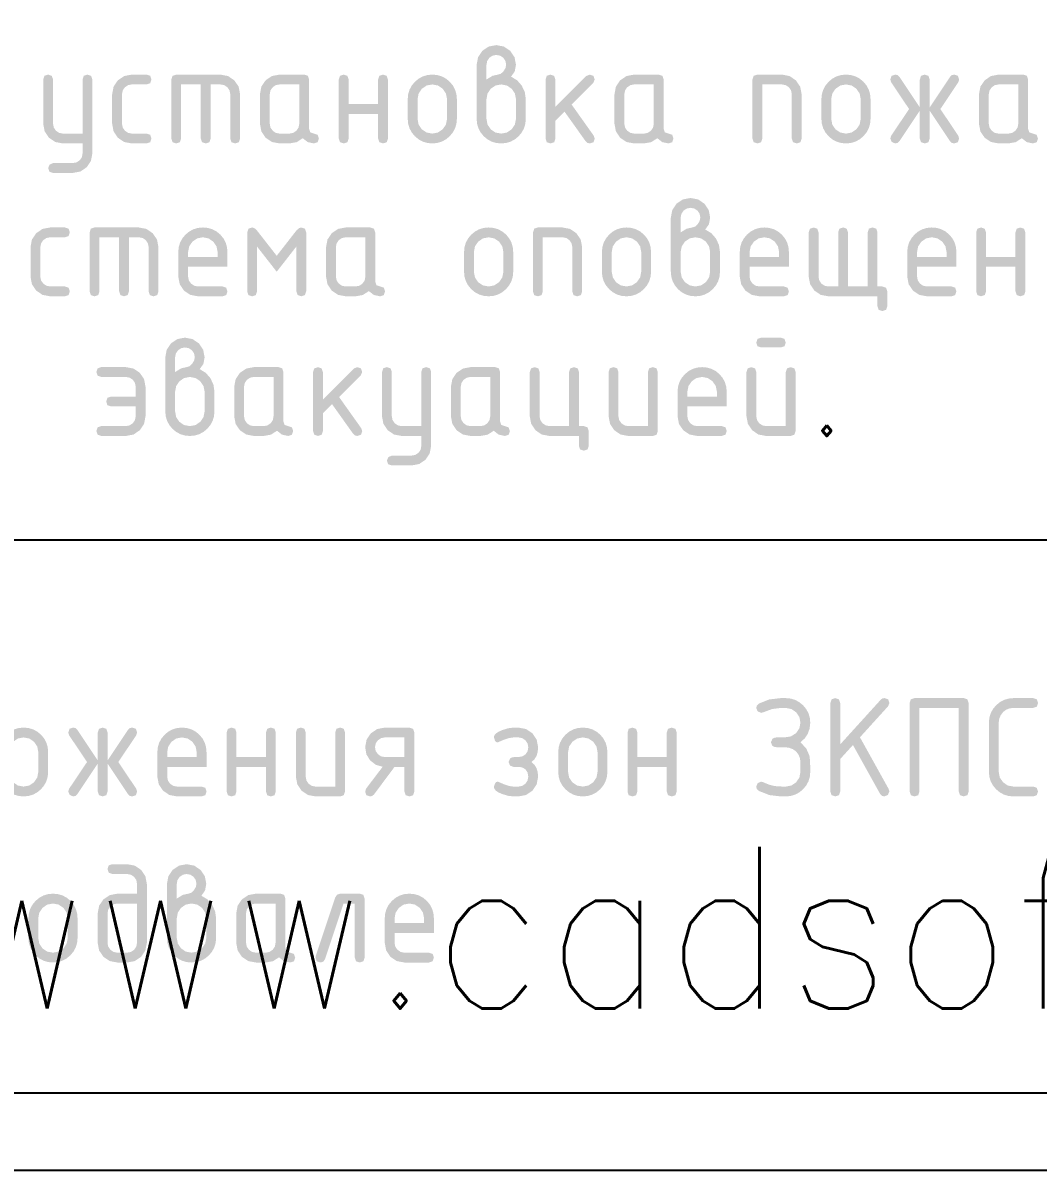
# Model space of a CAD drawing. Header units: millimetres. Extents: x 0 to 420, y 0 to 297.
# Drawn here: x 345.66 to 368.44, y 0 to 25.73 of the extents above; entities that cross this region are included whole.
import ezdxf

# ---------------------------------------------------------------- set-up
doc = ezdxf.new("R2010")
doc.units = ezdxf.units.MM
doc.layers.get('0').update_dxf_attribs({"linetype": 'CONTINUOUS'})
doc.styles.get("Standard").update_dxf_attribs({"font": 'STANDARD'})

# ---------------------------------------------------------------- blocks, each defined once
blk = doc.blocks.new('ABViewer')
at = {"color": 0, "true_color": 0x000001, "insert": (0, 0), "char_height": 0.05, "attachment_point": 1}
blk.add_mtext('ABViewer 16 trial version - www.cadsofttools.com', dxfattribs=at)

msp = doc.modelspace()

# ---------------------------------------------------------------- hatches: boundary and pattern name
at = {"true_color": 0x000007}
h = msp.add_hatch(color=0, dxfattribs=at)
h.paths.add_polyline_path([(356.065342, 24.463044), (356.199839, 24.545658), (356.32276, 24.573287), (356.388423, 24.592373), (356.449539, 24.649906), (356.492465, 24.72184), (356.506866, 24.793773), (356.490811, 24.879763), (356.442925, 24.95087), (356.371818, 24.998274), (356.285828, 25.014259), (356.20101, 24.998136), (356.129834, 24.949767), (356.081465, 24.878592), (356.065342, 24.793773)], flags=0)
h.paths.add_polyline_path([(356.617109, 24.528088), (356.753052, 24.44575), (356.85799, 24.325792), (356.925238, 24.180546), (356.947838, 24.022072), (356.947838, 23.580549), (356.937718, 23.469642), (356.907392, 23.367573), (356.856913, 23.274288), (356.786332, 23.189737), (356.701479, 23.11956), (356.608151, 23.069434), (356.506349, 23.039358), (356.396071, 23.029333), (356.285165, 23.039367), (356.183095, 23.069503), (356.089811, 23.119793), (356.00526, 23.190288), (355.935083, 23.275141), (355.884957, 23.368468), (355.854881, 23.470271), (355.844856, 23.580549), (355.844856, 24.793773), (355.876826, 24.964581), (355.973289, 25.106864), (356.115916, 25.202637), (356.285828, 25.234746), (356.456912, 25.202499), (356.59947, 25.105761), (356.695243, 24.96341), (356.727352, 24.793773), (356.699722, 24.643774)], flags=0)
h.paths.add_polyline_path([(356.727352, 23.580549), (356.727352, 24.022072), (356.703098, 24.148645), (356.630889, 24.255787), (356.524229, 24.328479), (356.396071, 24.352801), (356.267914, 24.328479), (356.161254, 24.255787), (356.08932, 24.148645), (356.065342, 24.022072), (356.065342, 23.580549), (356.08932, 23.452391), (356.161254, 23.345731), (356.267914, 23.273797), (356.396071, 23.249819), (356.524229, 23.273935), (356.630889, 23.346833), (356.703098, 23.453562)], flags=0)
for points in [[(347.001267, 22.80554), (347.001267, 23.029333), (346.559744, 23.029333), (346.388729, 23.061304), (346.246653, 23.157766), (346.150673, 23.300393), (346.118771, 23.470305), (346.118771, 24.463044), (346.146194, 24.545658), (346.229014, 24.573287), (346.311628, 24.545658), (346.339257, 24.463044), (346.339257, 23.470305), (346.355449, 23.386383), (346.404301, 23.314863), (346.475821, 23.266011), (346.559744, 23.249819), (347.001267, 23.249819), (347.001267, 24.463044), (347.02869, 24.545658), (347.11151, 24.573287), (347.194123, 24.545658), (347.221753, 24.463044), (347.221753, 22.808847), (347.190058, 22.638935), (347.095525, 22.496308), (346.954896, 22.400052), (346.785742, 22.367875), (346.339257, 22.367875), (346.256437, 22.395505), (346.229014, 22.478118), (346.262087, 22.554737), (346.339257, 22.588361), (346.780781, 22.588361), (346.866288, 22.603933), (346.937326, 22.650097), (346.985213, 22.719964)], [(347.885966, 24.132315), (347.885966, 23.470305), (347.902157, 23.386383), (347.951009, 23.314863), (348.022529, 23.266011), (348.106452, 23.249819), (348.437732, 23.249819), (348.520345, 23.22219), (348.547975, 23.139576), (348.520345, 23.056756), (348.437732, 23.029333), (348.106452, 23.029333), (347.935437, 23.061235), (347.793361, 23.157215), (347.697381, 23.299291), (347.665479, 23.470305), (347.665479, 24.132315), (347.697381, 24.303123), (347.793361, 24.445405), (347.935437, 24.541179), (348.106452, 24.573287), (348.437732, 24.573287), (348.520345, 24.545658), (348.547975, 24.463044), (348.520345, 24.380224), (348.437732, 24.352801), (348.106452, 24.352801), (348.021633, 24.336678), (347.950458, 24.288309), (347.902089, 24.216927)], [(349.102942, 24.573287), (350.095681, 24.573287), (350.265317, 24.541041), (350.407669, 24.444303), (350.504407, 24.301952), (350.536653, 24.132315), (350.536653, 23.139576), (350.509023, 23.056756), (350.42641, 23.029333), (350.34359, 23.056756), (350.316167, 23.139576), (350.316167, 24.132315), (350.300182, 24.217822), (350.252777, 24.28886), (350.18167, 24.336747), (350.095681, 24.352801), (349.875195, 24.352801), (349.875195, 23.139576), (349.847565, 23.056756), (349.764952, 23.029333), (349.682132, 23.056756), (349.654709, 23.139576), (349.654709, 24.352801), (349.213185, 24.352801), (349.213185, 23.139576), (349.185555, 23.056756), (349.102942, 23.029333), (349.020122, 23.056756), (348.992699, 23.139576), (348.992699, 24.463044), (349.020122, 24.545658)], [(352.971926, 23.690792), (352.971926, 23.139576), (352.944296, 23.056756), (352.861683, 23.029333), (352.778863, 23.056756), (352.75144, 23.139576), (352.75144, 24.463044), (352.778863, 24.545658), (352.861683, 24.573287), (352.944296, 24.545658), (352.971926, 24.463044), (352.971926, 23.911829), (353.633935, 23.911829), (353.633935, 24.463044), (353.661358, 24.545658), (353.744178, 24.573287), (353.826792, 24.545658), (353.854422, 24.463044), (353.854422, 23.139576), (353.826792, 23.056756), (353.744178, 23.029333), (353.661358, 23.056756), (353.633935, 23.139576), (353.633935, 23.690792)], [(357.61205, 23.847888), (358.305479, 24.541317), (358.384303, 24.573287), (358.466916, 24.545658), (358.494546, 24.463044), (358.460922, 24.385874), (357.976403, 23.901356), (358.472497, 23.202966), (358.494546, 23.137923), (358.466916, 23.056343), (358.384303, 23.029333), (358.331868, 23.040978), (358.29225, 23.076187), (357.817653, 23.742606), (357.61205, 23.537554), (357.61205, 23.139576), (357.584421, 23.056756), (357.501807, 23.029333), (357.418987, 23.056756), (357.391564, 23.139576), (357.391564, 24.463044), (357.418987, 24.545658), (357.501807, 24.573287), (357.584421, 24.545658), (357.61205, 24.463044)], [(362.035118, 23.139576), (362.035118, 24.463044), (362.062541, 24.545658), (362.145361, 24.573287), (362.697127, 24.573287), (362.866764, 24.541041), (363.009115, 24.444303), (363.105854, 24.301952), (363.1381, 24.132315), (363.1381, 23.139576), (363.11047, 23.056756), (363.027857, 23.029333), (362.945037, 23.056756), (362.917614, 23.139576), (362.917614, 24.132315), (362.901559, 24.217822), (362.853673, 24.28886), (362.782635, 24.336747), (362.697127, 24.352801), (362.255604, 24.352801), (362.255604, 23.139576), (362.227974, 23.056756), (362.145361, 23.029333), (362.062541, 23.056756)], [(365.790544, 23.766308), (365.33083, 23.07784), (365.291625, 23.041391), (365.238777, 23.029333), (365.161056, 23.061855), (365.128534, 23.139576), (365.146724, 23.201312), (365.549663, 23.801035), (365.146724, 24.401308), (365.128534, 24.463044), (365.155957, 24.545658), (365.238777, 24.573287), (365.291625, 24.561023), (365.33083, 24.52478), (365.790544, 23.836312), (365.790544, 24.463044), (365.817967, 24.545658), (365.900787, 24.573287), (365.9834, 24.545658), (366.01103, 24.463044), (366.01103, 23.836312), (366.470192, 24.52478), (366.508984, 24.561023), (366.562245, 24.573287), (366.644858, 24.545658), (366.672488, 24.463044), (366.654298, 24.401308), (366.25136, 23.801035), (366.654298, 23.201312), (366.672488, 23.139576), (366.644858, 23.056756), (366.562245, 23.029333), (366.508984, 23.041391), (366.470192, 23.07784), (366.01103, 23.766308), (366.01103, 23.139576), (365.9834, 23.056756), (365.900787, 23.029333), (365.817967, 23.056756), (365.790544, 23.139576)], [(346.053608, 20.703188), (346.053608, 20.041178), (346.0698, 19.957256), (346.118651, 19.885736), (346.190172, 19.836884), (346.274094, 19.820692), (346.605375, 19.820692), (346.687988, 19.793063), (346.715618, 19.710449), (346.687988, 19.627629), (346.605375, 19.600206), (346.274094, 19.600206), (346.10308, 19.632108), (345.961004, 19.728088), (345.865024, 19.870164), (345.833122, 20.041178), (345.833122, 20.703188), (345.865024, 20.873996), (345.961004, 21.016278), (346.10308, 21.112052), (346.274094, 21.14416), (346.605375, 21.14416), (346.687988, 21.116531), (346.715618, 21.033917), (346.687988, 20.951097), (346.605375, 20.923674), (346.274094, 20.923674), (346.189276, 20.907551), (346.1181, 20.859182), (346.069731, 20.7878)], [(347.270585, 21.14416), (348.263323, 21.14416), (348.43296, 21.111914), (348.575311, 21.015176), (348.672049, 20.872825), (348.704296, 20.703188), (348.704296, 19.710449), (348.676666, 19.627629), (348.594052, 19.600206), (348.511232, 19.627629), (348.483809, 19.710449), (348.483809, 20.703188), (348.467824, 20.788695), (348.42042, 20.859733), (348.349313, 20.90762), (348.263323, 20.923674), (348.042837, 20.923674), (348.042837, 19.710449), (348.015208, 19.627629), (347.932594, 19.600206), (347.849774, 19.627629), (347.822351, 19.710449), (347.822351, 20.923674), (347.380828, 20.923674), (347.380828, 19.710449), (347.353198, 19.627629), (347.270585, 19.600206), (347.187765, 19.627629), (347.160342, 19.710449), (347.160342, 21.033917), (347.187765, 21.116531)], [(351.358174, 20.151422), (350.91665, 20.716417), (350.91665, 19.710449), (350.889021, 19.627629), (350.806407, 19.600206), (350.723587, 19.627629), (350.696164, 19.710449), (350.696164, 21.033917), (350.723587, 21.116531), (350.806407, 21.14416), (350.861322, 21.126521), (350.91665, 21.074156), (351.358174, 20.50916), (351.799146, 21.074156), (351.854061, 21.126521), (351.909389, 21.14416), (351.992002, 21.116531), (352.019632, 21.033917), (352.019632, 19.710449), (351.992002, 19.627629), (351.909389, 19.600206), (351.826569, 19.627629), (351.799146, 19.710449), (351.799146, 20.716417)], [(357.109344, 19.710449), (357.109344, 21.033917), (357.136767, 21.116531), (357.219587, 21.14416), (357.771354, 21.14416), (357.94099, 21.111914), (358.083342, 21.015176), (358.18008, 20.872825), (358.212326, 20.703188), (358.212326, 19.710449), (358.184696, 19.627629), (358.102083, 19.600206), (358.019263, 19.627629), (357.99184, 19.710449), (357.99184, 20.703188), (357.975786, 20.788695), (357.927899, 20.859733), (357.856861, 20.90762), (357.771354, 20.923674), (357.32983, 20.923674), (357.32983, 19.710449), (357.302201, 19.627629), (357.219587, 19.600206), (357.136767, 19.627629)], [(364.840131, 19.600206), (363.737149, 19.600206), (363.566134, 19.632177), (363.424059, 19.728639), (363.328078, 19.871266), (363.296177, 20.041178), (363.296177, 21.033917), (363.3236, 21.116531), (363.40642, 21.14416), (363.489033, 21.116531), (363.516663, 21.033917), (363.516663, 20.041178), (363.532855, 19.957256), (363.581706, 19.885736), (363.653226, 19.836884), (363.737149, 19.820692), (363.958186, 19.820692), (363.958186, 21.033917), (363.985609, 21.116531), (364.068429, 21.14416), (364.151043, 21.116531), (364.178672, 21.033917), (364.178672, 19.820692), (364.619645, 19.820692), (364.619645, 21.033917), (364.647067, 21.116531), (364.729888, 21.14416), (364.812501, 21.116531), (364.840131, 21.033917), (364.840131, 19.820692), (364.950374, 19.820692), (365.032987, 19.793063), (365.060617, 19.710449), (365.060617, 19.37972), (365.032987, 19.297107), (364.950374, 19.269477), (364.867554, 19.297107), (364.840131, 19.37972)], [(367.275403, 20.261665), (367.275403, 19.710449), (367.247774, 19.627629), (367.16516, 19.600206), (367.08234, 19.627629), (367.054917, 19.710449), (367.054917, 21.033917), (367.08234, 21.116531), (367.16516, 21.14416), (367.247774, 21.116531), (367.275403, 21.033917), (367.275403, 20.482702), (367.937413, 20.482702), (367.937413, 21.033917), (367.964836, 21.116531), (368.047656, 21.14416), (368.130269, 21.116531), (368.157899, 21.033917), (368.157899, 19.710449), (368.130269, 19.627629), (368.047656, 19.600206), (367.964836, 19.627629), (367.937413, 19.710449), (367.937413, 20.261665)], [(348.193539, 17.128871), (347.641773, 17.128871), (347.558953, 17.156294), (347.53153, 17.239114), (347.558953, 17.32221), (347.641773, 17.349908), (348.193539, 17.349908), (348.193539, 17.570394), (348.177485, 17.655902), (348.129598, 17.72694), (348.058561, 17.774826), (347.973053, 17.79088), (347.421287, 17.79088), (347.338467, 17.818303), (347.311044, 17.901124), (347.338467, 17.983737), (347.421287, 18.011367), (347.973053, 18.011367), (348.143861, 17.979258), (348.286144, 17.883485), (348.381917, 17.741202), (348.414026, 17.570394), (348.414026, 16.908385), (348.381917, 16.73737), (348.286144, 16.595295), (348.143861, 16.499314), (347.973053, 16.467413), (347.421287, 16.467413), (347.338467, 16.494836), (347.311044, 16.577656), (347.338467, 16.660269), (347.421287, 16.687899), (347.973053, 16.687899), (348.057665, 16.704022), (348.129047, 16.752391), (348.177416, 16.823567), (348.193539, 16.908385)], [(352.394572, 17.285967), (353.088001, 17.979396), (353.166825, 18.011367), (353.249438, 17.983737), (353.277068, 17.901124), (353.243444, 17.823953), (352.758926, 17.339435), (353.255019, 16.641045), (353.277068, 16.576002), (353.249438, 16.494422), (353.166825, 16.467413), (353.11439, 16.479057), (353.074772, 16.514266), (352.600176, 17.180685), (352.394572, 16.975633), (352.394572, 16.577656), (352.366943, 16.494836), (352.284329, 16.467413), (352.201509, 16.494836), (352.174086, 16.577656), (352.174086, 17.901124), (352.201509, 17.983737), (352.284329, 18.011367), (352.366943, 17.983737), (352.394572, 17.901124)], [(354.60329, 16.243619), (354.60329, 16.467413), (354.161766, 16.467413), (353.990752, 16.499383), (353.848676, 16.595846), (353.752696, 16.738473), (353.720794, 16.908385), (353.720794, 17.901124), (353.748217, 17.983737), (353.831037, 18.011367), (353.913651, 17.983737), (353.94128, 17.901124), (353.94128, 16.908385), (353.957472, 16.824462), (354.006324, 16.752942), (354.077844, 16.704091), (354.161766, 16.687899), (354.60329, 16.687899), (354.60329, 17.901124), (354.630713, 17.983737), (354.713533, 18.011367), (354.796146, 17.983737), (354.823776, 17.901124), (354.823776, 16.246926), (354.792081, 16.077014), (354.697548, 15.934387), (354.556919, 15.838131), (354.387765, 15.805954), (353.94128, 15.805954), (353.85846, 15.833584), (353.831037, 15.916197), (353.86411, 15.992816), (353.94128, 16.02644), (354.382804, 16.02644), (354.468311, 16.042012), (354.539349, 16.088176), (354.587236, 16.158043)], [(358.250353, 16.687899), (358.332967, 16.660269), (358.360596, 16.577656), (358.360596, 16.246926), (358.332967, 16.164313), (358.250353, 16.136683), (358.167533, 16.164313), (358.14011, 16.246926), (358.14011, 16.467413), (357.478101, 16.467413), (357.307086, 16.499383), (357.16501, 16.595846), (357.06903, 16.738473), (357.037128, 16.908385), (357.037128, 17.901124), (357.064551, 17.983737), (357.147371, 18.011367), (357.229985, 17.983737), (357.257615, 17.901124), (357.257615, 16.908385), (357.273806, 16.824462), (357.322658, 16.752942), (357.394178, 16.704091), (357.478101, 16.687899), (357.919624, 16.687899), (357.919624, 17.901124), (357.947047, 17.983737), (358.029867, 18.011367), (358.112481, 17.983737), (358.14011, 17.901124), (358.14011, 16.687899)], [(359.909736, 17.901124), (359.909736, 16.577656), (359.882107, 16.494836), (359.799493, 16.467413), (359.247727, 16.467413), (359.076712, 16.499314), (358.934636, 16.595295), (358.838656, 16.73737), (358.806755, 16.908385), (358.806755, 17.901124), (358.834177, 17.983737), (358.916998, 18.011367), (358.999611, 17.983737), (359.027241, 17.901124), (359.027241, 16.908385), (359.043433, 16.824462), (359.092284, 16.752942), (359.163804, 16.704091), (359.247727, 16.687899), (359.68925, 16.687899), (359.68925, 17.901124), (359.716673, 17.983737), (359.799493, 18.011367), (359.882107, 17.983737)], [(362.669903, 10.366291), (362.47615, 10.341969), (362.279091, 10.269277), (362.22893, 10.256048), (362.15176, 10.289121), (362.118687, 10.366291), (362.134466, 10.421619), (362.182077, 10.464959), (362.410694, 10.556254), (362.669903, 10.586777), (362.780697, 10.586777), (362.890656, 10.576657), (362.992295, 10.546332), (363.085562, 10.495853), (363.170406, 10.425271), (363.240988, 10.340427), (363.291467, 10.24716), (363.321792, 10.145521), (363.331912, 10.035562), (363.31808, 9.905113), (363.276653, 9.788204), (363.207734, 9.684731), (363.111426, 9.59459), (363.240824, 9.460231), (363.311517, 9.298587), (363.320285, 9.242561), (363.326676, 9.162919), (363.330586, 9.05961), (363.331912, 8.93258), (363.321792, 8.822303), (363.291467, 8.7205), (363.240988, 8.627173), (363.170406, 8.54232), (363.085562, 8.471825), (362.992295, 8.421535), (362.890656, 8.391399), (362.780697, 8.381365), (362.669903, 8.381365), (362.414001, 8.411682), (362.182077, 8.503184), (362.134466, 8.545283), (362.118687, 8.601851), (362.151209, 8.679572), (362.22893, 8.712094), (362.279091, 8.698865), (362.406146, 8.64519), (362.523279, 8.61508), (362.628217, 8.605158), (362.780697, 8.601851), (362.908372, 8.625829), (363.014963, 8.697763), (363.087173, 8.804423), (363.111426, 8.93258), (363.111426, 9.153066), (363.100402, 9.238711), (363.06788, 9.318982), (363.010726, 9.392053), (362.936829, 9.444246), (362.846188, 9.475562), (362.738805, 9.486), (362.671556, 9.484347), (362.608167, 9.482693), (362.529963, 9.490686), (362.481938, 9.515215), (362.449417, 9.59459), (362.483041, 9.674516), (362.529687, 9.699596), (362.603206, 9.70814), (362.668249, 9.705384), (362.742112, 9.703179), (362.896728, 9.72757), (363.01331, 9.800744), (363.086759, 9.908231), (363.111426, 10.035562), (363.087104, 10.162548), (363.014412, 10.269277), (362.90727, 10.341969), (362.780697, 10.366291)], [(364.290028, 9.534507), (364.003948, 9.220315), (364.003948, 8.491608), (363.976318, 8.408788), (363.893705, 8.381365), (363.810885, 8.408788), (363.783462, 8.491608), (363.783462, 10.476534), (363.810885, 10.559148), (363.893705, 10.586777), (363.976318, 10.559148), (364.003948, 10.476534), (364.003948, 9.54939), (364.912902, 10.550397), (364.950453, 10.577682), (364.996686, 10.586777), (365.0793, 10.559148), (365.10693, 10.476534), (365.076613, 10.401569), (364.447125, 9.70814), (365.092047, 8.54673), (365.10693, 8.491608), (365.072754, 8.41554), (364.996686, 8.381365), (364.938464, 8.395903), (364.898019, 8.439794)], [(365.672221, 10.586777), (366.775203, 10.586777), (366.857816, 10.559148), (366.885446, 10.476534), (366.885446, 8.491608), (366.857816, 8.408788), (366.775203, 8.381365), (366.692383, 8.408788), (366.66496, 8.491608), (366.66496, 10.366291), (365.782464, 10.366291), (365.782464, 8.491608), (365.754835, 8.408788), (365.672221, 8.381365), (365.589401, 8.408788), (365.561978, 8.491608), (365.561978, 10.476534), (365.589401, 10.559148)], [(368.333234, 10.586777), (368.415847, 10.559148), (368.443477, 10.476534), (368.415847, 10.393714), (368.333234, 10.366291), (367.89171, 10.366291), (367.802525, 10.356059), (367.725174, 10.325363), (367.659709, 10.274204), (367.606181, 10.20258), (367.572212, 10.122378), (367.560981, 10.035562), (367.560981, 8.93258), (367.585097, 8.805594), (367.657995, 8.698865), (367.764724, 8.625967), (367.89171, 8.601851), (368.333234, 8.601851), (368.415847, 8.574221), (368.443477, 8.491608), (368.415847, 8.408788), (368.333234, 8.381365), (367.89171, 8.381365), (367.781433, 8.391399), (367.67963, 8.421535), (367.586302, 8.471825), (367.50145, 8.54232), (367.430955, 8.627173), (367.380665, 8.7205), (367.350529, 8.822303), (367.340495, 8.93258), (367.340495, 10.035562), (367.350529, 10.145521), (367.380665, 10.24716), (367.430955, 10.340427), (367.50145, 10.425271), (367.586302, 10.495853), (367.67963, 10.546332), (367.781433, 10.576657), (367.89171, 10.586777)], [(347.342759, 9.11834), (346.883045, 8.429872), (346.84384, 8.393423), (346.790992, 8.381365), (346.713271, 8.413887), (346.680749, 8.491608), (346.69894, 8.553344), (347.101878, 9.153066), (346.69894, 9.75334), (346.680749, 9.815076), (346.708172, 9.897689), (346.790992, 9.925319), (346.84384, 9.913054), (346.883045, 9.876812), (347.342759, 9.188344), (347.342759, 9.815076), (347.370182, 9.897689), (347.453002, 9.925319), (347.535615, 9.897689), (347.563245, 9.815076), (347.563245, 9.188344), (348.022407, 9.876812), (348.061199, 9.913054), (348.11446, 9.925319), (348.197074, 9.897689), (348.224703, 9.815076), (348.206513, 9.75334), (347.803575, 9.153066), (348.206513, 8.553344), (348.224703, 8.491608), (348.197074, 8.408788), (348.11446, 8.381365), (348.061199, 8.393423), (348.022407, 8.429872), (347.563245, 9.11834), (347.563245, 8.491608), (347.535615, 8.408788), (347.453002, 8.381365), (347.370182, 8.408788), (347.342759, 8.491608)], [(350.454822, 9.042823), (350.454822, 8.491608), (350.427192, 8.408788), (350.344579, 8.381365), (350.261759, 8.408788), (350.234336, 8.491608), (350.234336, 9.815076), (350.261759, 9.897689), (350.344579, 9.925319), (350.427192, 9.897689), (350.454822, 9.815076), (350.454822, 9.263861), (351.116832, 9.263861), (351.116832, 9.815076), (351.144255, 9.897689), (351.227075, 9.925319), (351.309688, 9.897689), (351.337318, 9.815076), (351.337318, 8.491608), (351.309688, 8.408788), (351.227075, 8.381365), (351.144255, 8.408788), (351.116832, 8.491608), (351.116832, 9.042823)], [(352.891796, 9.815076), (352.891796, 8.491608), (352.864167, 8.408788), (352.781553, 8.381365), (352.229787, 8.381365), (352.058772, 8.413267), (351.916697, 8.509247), (351.820716, 8.651323), (351.788815, 8.822337), (351.788815, 9.815076), (351.816238, 9.897689), (351.899058, 9.925319), (351.981671, 9.897689), (352.009301, 9.815076), (352.009301, 8.822337), (352.025493, 8.738415), (352.074344, 8.666894), (352.145864, 8.618043), (352.229787, 8.601851), (352.67131, 8.601851), (352.67131, 9.815076), (352.698733, 9.897689), (352.781553, 9.925319), (352.864167, 9.897689)], [(357.003912, 8.822337), (356.989098, 8.914528), (356.944932, 8.984394), (356.887537, 9.023531), (356.814845, 9.04117), (356.672632, 9.042823), (356.594359, 9.074794), (356.562389, 9.153066), (356.59491, 9.232441), (356.638801, 9.257246), (356.704602, 9.265514), (356.738226, 9.265514), (356.772953, 9.263861), (356.871689, 9.279639), (356.944381, 9.32725), (356.989029, 9.397944), (357.003912, 9.484347), (356.987858, 9.569854), (356.939971, 9.640892), (356.868864, 9.688779), (356.782875, 9.704833), (356.672632, 9.704833), (356.570175, 9.690777), (356.446633, 9.648609), (356.346519, 9.606717), (356.315444, 9.592936), (356.28368, 9.602858), (356.256464, 9.632624), (356.231659, 9.709794), (356.242934, 9.751858), (356.27679, 9.792063), (356.333281, 9.830407), (356.412458, 9.86689), (356.55226, 9.910574), (356.672632, 9.925319), (356.782875, 9.925319), (356.953958, 9.893211), (357.096516, 9.797437), (357.19229, 9.655155), (357.224398, 9.484347), (357.21489, 9.374991), (357.186364, 9.28336), (357.138822, 9.209402), (357.072263, 9.153066), (357.138822, 9.095499), (357.186364, 9.021188), (357.21489, 8.930134), (357.224398, 8.822337), (357.19229, 8.651323), (357.096516, 8.509247), (356.953958, 8.413267), (356.782875, 8.381365), (356.672632, 8.381365), (356.549297, 8.39549), (356.410253, 8.43814), (356.332118, 8.472867), (356.276308, 8.510901), (356.242822, 8.552242), (356.231659, 8.59689), (356.256464, 8.673509), (356.284094, 8.70355), (356.317098, 8.713748), (356.353134, 8.699692), (356.451594, 8.657524), (356.571415, 8.615631), (356.672632, 8.601851), (356.782875, 8.601851), (356.867969, 8.617974), (356.93942, 8.666343), (356.987789, 8.737519)], [(359.450807, 9.042823), (359.450807, 8.491608), (359.423178, 8.408788), (359.340564, 8.381365), (359.257744, 8.408788), (359.230321, 8.491608), (359.230321, 9.815076), (359.257744, 9.897689), (359.340564, 9.925319), (359.423178, 9.897689), (359.450807, 9.815076), (359.450807, 9.263861), (360.112817, 9.263861), (360.112817, 9.815076), (360.14024, 9.897689), (360.22306, 9.925319), (360.305673, 9.897689), (360.333303, 9.815076), (360.333303, 8.491608), (360.305673, 8.408788), (360.22306, 8.381365), (360.14024, 8.408788), (360.112817, 8.491608), (360.112817, 9.042823)], [(352.779304, 6.199816), (353.220827, 6.199816), (353.30344, 6.172187), (353.33107, 6.089573), (353.33107, 4.766105), (353.30344, 4.683285), (353.220827, 4.655862), (353.138007, 4.683285), (353.110584, 4.766105), (353.110584, 5.97933), (352.858127, 5.97933), (352.44196, 4.730828), (352.403581, 4.674535), (352.338331, 4.655862), (352.255511, 4.683699), (352.228088, 4.767759), (352.233049, 4.801383), (352.66906, 6.109417), (352.711573, 6.177148)]]:
    msp.add_hatch(color=0, dxfattribs=at).paths.add_polyline_path(points, flags=0)
h = msp.add_hatch(color=0, dxfattribs=at)
h.paths.add_polyline_path([(351.864309, 24.352801), (351.422786, 24.352801), (351.337968, 24.336678), (351.266792, 24.288309), (351.218423, 24.216927), (351.2023, 24.132315), (351.2023, 23.470305), (351.218492, 23.386383), (351.267343, 23.314863), (351.338863, 23.266011), (351.422786, 23.249819), (351.643823, 23.249819), (351.728435, 23.265942), (351.799817, 23.314312), (351.848186, 23.385487), (351.864309, 23.470305)], flags=0)
h.paths.add_polyline_path([(352.305282, 23.139576), (352.277652, 23.056756), (352.195038, 23.029333), (352.054961, 23.05841), (351.942582, 23.146191), (351.806845, 23.05841), (351.643823, 23.029333), (351.422786, 23.029333), (351.251771, 23.061235), (351.109696, 23.157215), (351.013715, 23.299291), (350.981814, 23.470305), (350.981814, 24.132315), (351.013715, 24.303123), (351.109696, 24.445405), (351.251771, 24.541179), (351.422786, 24.573287), (351.974552, 24.573287), (352.057166, 24.545658), (352.084795, 24.463044), (352.084795, 23.360062), (352.112218, 23.277242), (352.195038, 23.249819), (352.277652, 23.22219)], flags=0)
h = msp.add_hatch(color=0, dxfattribs=at)
h.paths.add_polyline_path([(354.298148, 23.580549), (354.298148, 24.022072), (354.308182, 24.132031), (354.338318, 24.23367), (354.388607, 24.326937), (354.459103, 24.411781), (354.543955, 24.482363), (354.637283, 24.532842), (354.739086, 24.563167), (354.849363, 24.573287), (354.960984, 24.563271), (355.06351, 24.533255), (355.156941, 24.483293), (355.241277, 24.413435), (355.311135, 24.329107), (355.361098, 24.235737), (355.391113, 24.133374), (355.40113, 24.022072), (355.40113, 23.580549), (355.39101, 23.470271), (355.360684, 23.368468), (355.310205, 23.275141), (355.239624, 23.190288), (355.154771, 23.119793), (355.061443, 23.069503), (354.959641, 23.039367), (354.849363, 23.029333), (354.739086, 23.039367), (354.637283, 23.069503), (354.543955, 23.119793), (354.459103, 23.190288), (354.388607, 23.275141), (354.338318, 23.368468), (354.308182, 23.470271)], flags=0)
h.paths.add_polyline_path([(355.180644, 23.580549), (355.180644, 24.022072), (355.156321, 24.148645), (355.08363, 24.255787), (354.976418, 24.328479), (354.849363, 24.352801), (354.722377, 24.328479), (354.615648, 24.255787), (354.54275, 24.148645), (354.518634, 24.022072), (354.518634, 23.580549), (354.542612, 23.452391), (354.614545, 23.345731), (354.721206, 23.273797), (354.849363, 23.249819), (354.976418, 23.273935), (355.08363, 23.346833), (355.156321, 23.453562)], flags=0)
h = msp.add_hatch(color=0, dxfattribs=at)
h.paths.add_polyline_path([(359.820768, 24.352801), (359.379244, 24.352801), (359.294426, 24.336678), (359.22325, 24.288309), (359.174881, 24.216927), (359.158758, 24.132315), (359.158758, 23.470305), (359.17495, 23.386383), (359.223802, 23.314863), (359.295322, 23.266011), (359.379244, 23.249819), (359.600282, 23.249819), (359.684893, 23.265942), (359.756276, 23.314312), (359.804645, 23.385487), (359.820768, 23.470305)], flags=0)
h.paths.add_polyline_path([(360.26174, 23.139576), (360.23411, 23.056756), (360.151497, 23.029333), (360.011419, 23.05841), (359.89904, 23.146191), (359.763304, 23.05841), (359.600282, 23.029333), (359.379244, 23.029333), (359.20823, 23.061235), (359.066154, 23.157215), (358.970174, 23.299291), (358.938272, 23.470305), (358.938272, 24.132315), (358.970174, 24.303123), (359.066154, 24.445405), (359.20823, 24.541179), (359.379244, 24.573287), (359.931011, 24.573287), (360.013624, 24.545658), (360.041254, 24.463044), (360.041254, 23.360062), (360.068677, 23.277242), (360.151497, 23.249819), (360.23411, 23.22219)], flags=0)
h = msp.add_hatch(color=0, dxfattribs=at)
h.paths.add_polyline_path([(363.581826, 23.580549), (363.581826, 24.022072), (363.59186, 24.132031), (363.621996, 24.23367), (363.672286, 24.326937), (363.742781, 24.411781), (363.827634, 24.482363), (363.920961, 24.532842), (364.022764, 24.563167), (364.133041, 24.573287), (364.244662, 24.563271), (364.347188, 24.533255), (364.440619, 24.483293), (364.524955, 24.413435), (364.594813, 24.329107), (364.644776, 24.235737), (364.674791, 24.133374), (364.684808, 24.022072), (364.684808, 23.580549), (364.674688, 23.470271), (364.644362, 23.368468), (364.593883, 23.275141), (364.523302, 23.190288), (364.438449, 23.119793), (364.345121, 23.069503), (364.243319, 23.039367), (364.133041, 23.029333), (364.022764, 23.039367), (363.920961, 23.069503), (363.827634, 23.119793), (363.742781, 23.190288), (363.672286, 23.275141), (363.621996, 23.368468), (363.59186, 23.470271)], flags=0)
h.paths.add_polyline_path([(364.464322, 23.580549), (364.464322, 24.022072), (364.439999, 24.148645), (364.367308, 24.255787), (364.260096, 24.328479), (364.133041, 24.352801), (364.006055, 24.328479), (363.899326, 24.255787), (363.826428, 24.148645), (363.802312, 24.022072), (363.802312, 23.580549), (363.82629, 23.452391), (363.898224, 23.345731), (364.004884, 23.273797), (364.133041, 23.249819), (364.260096, 23.273935), (364.367308, 23.346833), (364.439999, 23.453562)], flags=0)
h = msp.add_hatch(color=0, dxfattribs=at)
h.paths.add_polyline_path([(368.000144, 24.352801), (367.558621, 24.352801), (367.473803, 24.336678), (367.402627, 24.288309), (367.354258, 24.216927), (367.338135, 24.132315), (367.338135, 23.470305), (367.354327, 23.386383), (367.403178, 23.314863), (367.474698, 23.266011), (367.558621, 23.249819), (367.779658, 23.249819), (367.86427, 23.265942), (367.935652, 23.314312), (367.984021, 23.385487), (368.000144, 23.470305)], flags=0)
h.paths.add_polyline_path([(368.441117, 23.139576), (368.413487, 23.056756), (368.330874, 23.029333), (368.190796, 23.05841), (368.078417, 23.146191), (367.94268, 23.05841), (367.779658, 23.029333), (367.558621, 23.029333), (367.387606, 23.061235), (367.245531, 23.157215), (367.14955, 23.299291), (367.117649, 23.470305), (367.117649, 24.132315), (367.14955, 24.303123), (367.245531, 24.445405), (367.387606, 24.541179), (367.558621, 24.573287), (368.110387, 24.573287), (368.193001, 24.545658), (368.22063, 24.463044), (368.22063, 23.360062), (368.248053, 23.277242), (368.330874, 23.249819), (368.413487, 23.22219)], flags=0)
h = msp.add_hatch(color=0, dxfattribs=at)
h.paths.add_polyline_path([(360.423247, 21.033917), (360.557743, 21.116531), (360.680664, 21.14416), (360.746328, 21.163246), (360.807444, 21.220779), (360.850369, 21.292713), (360.86477, 21.364646), (360.848716, 21.450636), (360.800829, 21.521743), (360.729722, 21.569147), (360.643733, 21.585132), (360.558914, 21.569009), (360.487739, 21.52064), (360.43937, 21.449465), (360.423247, 21.364646)], flags=0)
h.paths.add_polyline_path([(360.975013, 21.098961), (361.110956, 21.016623), (361.215894, 20.896665), (361.283142, 20.751419), (361.305742, 20.592945), (361.305742, 20.151422), (361.295622, 20.040515), (361.265297, 19.938446), (361.214818, 19.845161), (361.144236, 19.76061), (361.059383, 19.690433), (360.966056, 19.640307), (360.864253, 19.610231), (360.753976, 19.600206), (360.643069, 19.61024), (360.541, 19.640376), (360.447715, 19.690666), (360.363164, 19.761161), (360.292987, 19.846014), (360.242861, 19.939341), (360.212786, 20.041144), (360.20276, 20.151422), (360.20276, 21.364646), (360.234731, 21.535454), (360.331194, 21.677737), (360.473821, 21.77351), (360.643733, 21.805619), (360.814816, 21.773372), (360.957374, 21.676634), (361.053148, 21.534283), (361.085256, 21.364646), (361.057626, 21.214647)], flags=0)
h.paths.add_polyline_path([(361.085256, 20.151422), (361.085256, 20.592945), (361.061003, 20.719518), (360.988793, 20.82666), (360.882133, 20.899352), (360.753976, 20.923674), (360.625818, 20.899352), (360.519158, 20.82666), (360.447224, 20.719518), (360.423247, 20.592945), (360.423247, 20.151422), (360.447224, 20.023264), (360.519158, 19.916604), (360.625818, 19.84467), (360.753976, 19.820692), (360.882133, 19.844808), (360.988793, 19.917706), (361.061003, 20.024435)], flags=0)
h = msp.add_hatch(color=0, dxfattribs=at)
h.paths.add_polyline_path([(349.700671, 20.923674), (349.573685, 20.899352), (349.466956, 20.82666), (349.394058, 20.719518), (349.369942, 20.592945), (349.369942, 20.482702), (350.031952, 20.482702), (350.031952, 20.592945), (350.007629, 20.719518), (349.934938, 20.82666), (349.827727, 20.899352)], flags=0)
h.paths.add_polyline_path([(349.369942, 20.261665), (349.369942, 20.041178), (349.386134, 19.957256), (349.434986, 19.885736), (349.506506, 19.836884), (349.590428, 19.820692), (350.142195, 19.820692), (350.224808, 19.793063), (350.252438, 19.710449), (350.224808, 19.627629), (350.142195, 19.600206), (349.590428, 19.600206), (349.419414, 19.632108), (349.277338, 19.728088), (349.181358, 19.870164), (349.149456, 20.041178), (349.149456, 20.592945), (349.15949, 20.702904), (349.189626, 20.804543), (349.239916, 20.89781), (349.310411, 20.982654), (349.395264, 21.053236), (349.488591, 21.103715), (349.590394, 21.13404), (349.700671, 21.14416), (349.812293, 21.134144), (349.914819, 21.104128), (350.00825, 21.054166), (350.092586, 20.984308), (350.162443, 20.89998), (350.212406, 20.80661), (350.242421, 20.704247), (350.252438, 20.592945), (350.252438, 20.261665)], flags=0)
h = msp.add_hatch(color=0, dxfattribs=at)
h.paths.add_polyline_path([(353.348286, 20.923674), (352.906763, 20.923674), (352.821944, 20.907551), (352.750769, 20.859182), (352.7024, 20.7878), (352.686277, 20.703188), (352.686277, 20.041178), (352.702468, 19.957256), (352.75132, 19.885736), (352.82284, 19.836884), (352.906763, 19.820692), (353.1278, 19.820692), (353.212411, 19.836815), (353.283794, 19.885185), (353.332163, 19.95636), (353.348286, 20.041178)], flags=0)
h.paths.add_polyline_path([(353.789258, 19.710449), (353.761629, 19.627629), (353.679015, 19.600206), (353.538938, 19.629283), (353.426559, 19.717064), (353.290822, 19.629283), (353.1278, 19.600206), (352.906763, 19.600206), (352.735748, 19.632108), (352.593672, 19.728088), (352.497692, 19.870164), (352.46579, 20.041178), (352.46579, 20.703188), (352.497692, 20.873996), (352.593672, 21.016278), (352.735748, 21.112052), (352.906763, 21.14416), (353.458529, 21.14416), (353.541143, 21.116531), (353.568772, 21.033917), (353.568772, 19.930935), (353.596195, 19.848115), (353.679015, 19.820692), (353.761629, 19.793063)], flags=0)
h = msp.add_hatch(color=0, dxfattribs=at)
h.paths.add_polyline_path([(355.562636, 20.151422), (355.562636, 20.592945), (355.57267, 20.702904), (355.602806, 20.804543), (355.653096, 20.89781), (355.723591, 20.982654), (355.808444, 21.053236), (355.901771, 21.103715), (356.003574, 21.13404), (356.113851, 21.14416), (356.225472, 21.134144), (356.327999, 21.104128), (356.42143, 21.054166), (356.505765, 20.984308), (356.575623, 20.89998), (356.625586, 20.80661), (356.655601, 20.704247), (356.665618, 20.592945), (356.665618, 20.151422), (356.655498, 20.041144), (356.625172, 19.939341), (356.574693, 19.846014), (356.504112, 19.761161), (356.419259, 19.690666), (356.325931, 19.640376), (356.224129, 19.61024), (356.113851, 19.600206), (356.003574, 19.61024), (355.901771, 19.640376), (355.808444, 19.690666), (355.723591, 19.761161), (355.653096, 19.846014), (355.602806, 19.939341), (355.57267, 20.041144)], flags=0)
h.paths.add_polyline_path([(356.445132, 20.151422), (356.445132, 20.592945), (356.420809, 20.719518), (356.348118, 20.82666), (356.240907, 20.899352), (356.113851, 20.923674), (355.986865, 20.899352), (355.880136, 20.82666), (355.807238, 20.719518), (355.783122, 20.592945), (355.783122, 20.151422), (355.8071, 20.023264), (355.879034, 19.916604), (355.985694, 19.84467), (356.113851, 19.820692), (356.240907, 19.844808), (356.348118, 19.917706), (356.420809, 20.024435)], flags=0)
h = msp.add_hatch(color=0, dxfattribs=at)
h.paths.add_polyline_path([(358.656052, 20.151422), (358.656052, 20.592945), (358.666086, 20.702904), (358.696222, 20.804543), (358.746512, 20.89781), (358.817007, 20.982654), (358.90186, 21.053236), (358.995188, 21.103715), (359.09699, 21.13404), (359.207268, 21.14416), (359.318889, 21.134144), (359.421415, 21.104128), (359.514846, 21.054166), (359.599182, 20.984308), (359.66904, 20.89998), (359.719002, 20.80661), (359.749017, 20.704247), (359.759034, 20.592945), (359.759034, 20.151422), (359.748914, 20.041144), (359.718589, 19.939341), (359.668109, 19.846014), (359.597528, 19.761161), (359.512675, 19.690666), (359.419348, 19.640376), (359.317545, 19.61024), (359.207268, 19.600206), (359.09699, 19.61024), (358.995188, 19.640376), (358.90186, 19.690666), (358.817007, 19.761161), (358.746512, 19.846014), (358.696222, 19.939341), (358.666086, 20.041144)], flags=0)
h.paths.add_polyline_path([(359.538548, 20.151422), (359.538548, 20.592945), (359.514226, 20.719518), (359.441534, 20.82666), (359.334323, 20.899352), (359.207268, 20.923674), (359.080281, 20.899352), (358.973552, 20.82666), (358.900654, 20.719518), (358.876538, 20.592945), (358.876538, 20.151422), (358.900516, 20.023264), (358.97245, 19.916604), (359.07911, 19.84467), (359.207268, 19.820692), (359.334323, 19.844808), (359.441534, 19.917706), (359.514226, 20.024435)], flags=0)
h = msp.add_hatch(color=0, dxfattribs=at)
h.paths.add_polyline_path([(362.300684, 20.923674), (362.173698, 20.899352), (362.066969, 20.82666), (361.99407, 20.719518), (361.969955, 20.592945), (361.969955, 20.482702), (362.631964, 20.482702), (362.631964, 20.592945), (362.607642, 20.719518), (362.53495, 20.82666), (362.427739, 20.899352)], flags=0)
h.paths.add_polyline_path([(361.969955, 20.261665), (361.969955, 20.041178), (361.986147, 19.957256), (362.034998, 19.885736), (362.106518, 19.836884), (362.190441, 19.820692), (362.742207, 19.820692), (362.824821, 19.793063), (362.85245, 19.710449), (362.824821, 19.627629), (362.742207, 19.600206), (362.190441, 19.600206), (362.019426, 19.632108), (361.87735, 19.728088), (361.78137, 19.870164), (361.749469, 20.041178), (361.749469, 20.592945), (361.759502, 20.702904), (361.789638, 20.804543), (361.839928, 20.89781), (361.910423, 20.982654), (361.995276, 21.053236), (362.088604, 21.103715), (362.190406, 21.13404), (362.300684, 21.14416), (362.412305, 21.134144), (362.514831, 21.104128), (362.608262, 21.054166), (362.692598, 20.984308), (362.762456, 20.89998), (362.812418, 20.80661), (362.842434, 20.704247), (362.85245, 20.592945), (362.85245, 20.261665)], flags=0)
h = msp.add_hatch(color=0, dxfattribs=at)
h.paths.add_polyline_path([(366.059425, 20.923674), (365.932438, 20.899352), (365.825709, 20.82666), (365.752811, 20.719518), (365.728695, 20.592945), (365.728695, 20.482702), (366.390705, 20.482702), (366.390705, 20.592945), (366.366383, 20.719518), (366.293691, 20.82666), (366.18648, 20.899352)], flags=0)
h.paths.add_polyline_path([(365.728695, 20.261665), (365.728695, 20.041178), (365.744887, 19.957256), (365.793739, 19.885736), (365.865259, 19.836884), (365.949181, 19.820692), (366.500948, 19.820692), (366.583561, 19.793063), (366.611191, 19.710449), (366.583561, 19.627629), (366.500948, 19.600206), (365.949181, 19.600206), (365.778167, 19.632108), (365.636091, 19.728088), (365.540111, 19.870164), (365.508209, 20.041178), (365.508209, 20.592945), (365.518243, 20.702904), (365.548379, 20.804543), (365.598669, 20.89781), (365.669164, 20.982654), (365.754017, 21.053236), (365.847344, 21.103715), (365.949147, 21.13404), (366.059425, 21.14416), (366.171046, 21.134144), (366.273572, 21.104128), (366.367003, 21.054166), (366.451339, 20.984308), (366.521197, 20.89998), (366.571159, 20.80661), (366.601174, 20.704247), (366.611191, 20.592945), (366.611191, 20.261665)], flags=0)
h = msp.add_hatch(color=0, dxfattribs=at)
h.paths.add_polyline_path([(349.078238, 17.901124), (349.212735, 17.983737), (349.335656, 18.011367), (349.401319, 18.030452), (349.462435, 18.087986), (349.505361, 18.159919), (349.519761, 18.231853), (349.503707, 18.317842), (349.45582, 18.388949), (349.384714, 18.436354), (349.298724, 18.452339), (349.213906, 18.436216), (349.14273, 18.387847), (349.094361, 18.316671), (349.078238, 18.231853)], flags=0)
h.paths.add_polyline_path([(349.630004, 17.966167), (349.765948, 17.883829), (349.870886, 17.763871), (349.938134, 17.618626), (349.960734, 17.460151), (349.960734, 17.018628), (349.950614, 16.907722), (349.920288, 16.805652), (349.869809, 16.712368), (349.799228, 16.627816), (349.714375, 16.55764), (349.621047, 16.507514), (349.519245, 16.477438), (349.408967, 16.467413), (349.298061, 16.477446), (349.195991, 16.507582), (349.102707, 16.557872), (349.018156, 16.628367), (348.947979, 16.71322), (348.897853, 16.806548), (348.867777, 16.90835), (348.857752, 17.018628), (348.857752, 18.231853), (348.889722, 18.402661), (348.986185, 18.544943), (349.128812, 18.640717), (349.298724, 18.672825), (349.469808, 18.640579), (349.612366, 18.543841), (349.708139, 18.401489), (349.740248, 18.231853), (349.712618, 18.081853)], flags=0)
h.paths.add_polyline_path([(349.740248, 17.018628), (349.740248, 17.460151), (349.715994, 17.586724), (349.643785, 17.693867), (349.537125, 17.766558), (349.408967, 17.79088), (349.28081, 17.766558), (349.174149, 17.693867), (349.102216, 17.586724), (349.078238, 17.460151), (349.078238, 17.018628), (349.102216, 16.89047), (349.174149, 16.78381), (349.28081, 16.711877), (349.408967, 16.687899), (349.537125, 16.712014), (349.643785, 16.784913), (349.715994, 16.891642)], flags=0)
h = msp.add_hatch(color=0, dxfattribs=at)
h.paths.add_polyline_path([(363.003153, 17.901124), (363.003153, 16.577656), (362.975523, 16.494836), (362.892909, 16.467413), (362.341143, 16.467413), (362.170128, 16.499314), (362.028053, 16.595295), (361.932072, 16.73737), (361.900171, 16.908385), (361.900171, 17.901124), (361.927594, 17.983737), (362.010414, 18.011367), (362.093027, 17.983737), (362.120657, 17.901124), (362.120657, 16.908385), (362.136849, 16.824462), (362.1857, 16.752942), (362.25722, 16.704091), (362.341143, 16.687899), (362.782666, 16.687899), (362.782666, 17.901124), (362.810089, 17.983737), (362.892909, 18.011367), (362.975523, 17.983737)], flags=0)
h.paths.add_polyline_path([(362.67077, 18.452339), (362.2309, 18.452339), (362.14808, 18.479762), (362.120657, 18.562582), (362.14808, 18.645195), (362.2309, 18.672825), (362.67077, 18.672825), (362.753383, 18.645195), (362.781013, 18.562582), (362.753383, 18.479762)], flags=0)
h = msp.add_hatch(color=0, dxfattribs=at)
h.paths.add_polyline_path([(351.286956, 17.79088), (350.845432, 17.79088), (350.760614, 17.774757), (350.689438, 17.726388), (350.641069, 17.655006), (350.624946, 17.570394), (350.624946, 16.908385), (350.641138, 16.824462), (350.689989, 16.752942), (350.76151, 16.704091), (350.845432, 16.687899), (351.06647, 16.687899), (351.151081, 16.704022), (351.222463, 16.752391), (351.270833, 16.823567), (351.286956, 16.908385)], flags=0)
h.paths.add_polyline_path([(351.727928, 16.577656), (351.700298, 16.494836), (351.617685, 16.467413), (351.477607, 16.496489), (351.365228, 16.58427), (351.229491, 16.496489), (351.06647, 16.467413), (350.845432, 16.467413), (350.674418, 16.499314), (350.532342, 16.595295), (350.436362, 16.73737), (350.40446, 16.908385), (350.40446, 17.570394), (350.436362, 17.741202), (350.532342, 17.883485), (350.674418, 17.979258), (350.845432, 18.011367), (351.397199, 18.011367), (351.479812, 17.983737), (351.507442, 17.901124), (351.507442, 16.798142), (351.534865, 16.715322), (351.617685, 16.687899), (351.700298, 16.660269)], flags=0)
h = msp.add_hatch(color=0, dxfattribs=at)
h.paths.add_polyline_path([(356.149998, 17.79088), (355.708475, 17.79088), (355.623656, 17.774757), (355.552481, 17.726388), (355.504111, 17.655006), (355.487988, 17.570394), (355.487988, 16.908385), (355.50418, 16.824462), (355.553032, 16.752942), (355.624552, 16.704091), (355.708475, 16.687899), (355.929512, 16.687899), (356.014123, 16.704022), (356.085506, 16.752391), (356.133875, 16.823567), (356.149998, 16.908385)], flags=0)
h.paths.add_polyline_path([(356.59097, 16.577656), (356.563341, 16.494836), (356.480727, 16.467413), (356.34065, 16.496489), (356.228271, 16.58427), (356.092534, 16.496489), (355.929512, 16.467413), (355.708475, 16.467413), (355.53746, 16.499314), (355.395384, 16.595295), (355.299404, 16.73737), (355.267502, 16.908385), (355.267502, 17.570394), (355.299404, 17.741202), (355.395384, 17.883485), (355.53746, 17.979258), (355.708475, 18.011367), (356.260241, 18.011367), (356.342854, 17.983737), (356.370484, 17.901124), (356.370484, 16.798142), (356.397907, 16.715322), (356.480727, 16.687899), (356.563341, 16.660269)], flags=0)
h = msp.add_hatch(color=0, dxfattribs=at)
h.paths.add_polyline_path([(360.904678, 17.79088), (360.777692, 17.766558), (360.670963, 17.693867), (360.598064, 17.586724), (360.573949, 17.460151), (360.573949, 17.349908), (361.235958, 17.349908), (361.235958, 17.460151), (361.211636, 17.586724), (361.138944, 17.693867), (361.031733, 17.766558)], flags=0)
h.paths.add_polyline_path([(360.573949, 17.128871), (360.573949, 16.908385), (360.590141, 16.824462), (360.638992, 16.752942), (360.710512, 16.704091), (360.794435, 16.687899), (361.346201, 16.687899), (361.428815, 16.660269), (361.456444, 16.577656), (361.428815, 16.494836), (361.346201, 16.467413), (360.794435, 16.467413), (360.62342, 16.499314), (360.481345, 16.595295), (360.385364, 16.73737), (360.353463, 16.908385), (360.353463, 17.460151), (360.363496, 17.57011), (360.393632, 17.671749), (360.443922, 17.765016), (360.514417, 17.849861), (360.59927, 17.920442), (360.692598, 17.970921), (360.7944, 18.001247), (360.904678, 18.011367), (361.016299, 18.00135), (361.118825, 17.971335), (361.212256, 17.921372), (361.296592, 17.851514), (361.36645, 17.767187), (361.416412, 17.673816), (361.446428, 17.571454), (361.456444, 17.460151), (361.456444, 17.128871)], flags=0)
h = msp.add_hatch(color=0, dxfattribs=at)
h.paths.add_polyline_path([(345.126271, 8.93258), (345.126271, 9.374104), (345.136305, 9.484063), (345.166441, 9.585701), (345.21673, 9.678969), (345.287226, 9.763813), (345.372078, 9.834394), (345.465406, 9.884874), (345.567209, 9.915199), (345.677486, 9.925319), (345.789107, 9.915302), (345.891633, 9.885287), (345.985064, 9.835324), (346.0694, 9.765467), (346.139258, 9.681139), (346.18922, 9.587769), (346.219236, 9.485406), (346.229253, 9.374104), (346.229253, 8.93258), (346.219133, 8.822303), (346.188807, 8.7205), (346.138328, 8.627173), (346.067746, 8.54232), (345.982894, 8.471825), (345.889566, 8.421535), (345.787764, 8.391399), (345.677486, 8.381365), (345.567209, 8.391399), (345.465406, 8.421535), (345.372078, 8.471825), (345.287226, 8.54232), (345.21673, 8.627173), (345.166441, 8.7205), (345.136305, 8.822303)], flags=0)
h.paths.add_polyline_path([(346.008766, 8.93258), (346.008766, 9.374104), (345.984444, 9.500676), (345.911753, 9.607819), (345.804541, 9.68051), (345.677486, 9.704833), (345.5505, 9.68051), (345.443771, 9.607819), (345.370873, 9.500676), (345.346757, 9.374104), (345.346757, 8.93258), (345.370735, 8.804423), (345.442668, 8.697763), (345.549328, 8.625829), (345.677486, 8.601851), (345.804541, 8.625967), (345.911753, 8.698865), (345.984444, 8.805594)], flags=0)
h = msp.add_hatch(color=0, dxfattribs=at)
h.paths.add_polyline_path([(349.231073, 9.704833), (349.104086, 9.68051), (348.997357, 9.607819), (348.924459, 9.500676), (348.900343, 9.374104), (348.900343, 9.263861), (349.562353, 9.263861), (349.562353, 9.374104), (349.538031, 9.500676), (349.465339, 9.607819), (349.358128, 9.68051)], flags=0)
h.paths.add_polyline_path([(348.900343, 9.042823), (348.900343, 8.822337), (348.916535, 8.738415), (348.965387, 8.666894), (349.036907, 8.618043), (349.120829, 8.601851), (349.672596, 8.601851), (349.755209, 8.574221), (349.782839, 8.491608), (349.755209, 8.408788), (349.672596, 8.381365), (349.120829, 8.381365), (348.949815, 8.413267), (348.807739, 8.509247), (348.711759, 8.651323), (348.679857, 8.822337), (348.679857, 9.374104), (348.689891, 9.484063), (348.720027, 9.585701), (348.770317, 9.678969), (348.840812, 9.763813), (348.925665, 9.834394), (349.018992, 9.884874), (349.120795, 9.915199), (349.231073, 9.925319), (349.342694, 9.915302), (349.44522, 9.885287), (349.538651, 9.835324), (349.622987, 9.765467), (349.692845, 9.681139), (349.742807, 9.587769), (349.772822, 9.485406), (349.782839, 9.374104), (349.782839, 9.042823)], flags=0)
h = msp.add_hatch(color=0, dxfattribs=at)
h.paths.add_polyline_path([(353.735759, 9.046131), (353.58004, 9.092019), (353.454088, 9.189998), (353.370992, 9.325183), (353.343293, 9.484347), (353.375195, 9.655155), (353.471175, 9.797437), (353.613251, 9.893211), (353.784266, 9.925319), (354.336032, 9.925319), (354.418645, 9.897689), (354.446275, 9.815076), (354.446275, 8.491608), (354.418645, 8.408788), (354.336032, 8.381365), (354.253212, 8.408788), (354.225789, 8.491608), (354.225789, 9.042823), (354.001444, 9.042823), (353.542282, 8.426565), (353.503077, 8.392596), (353.453536, 8.381365), (353.370716, 8.408788), (353.343293, 8.491608), (353.365342, 8.558305)], flags=0)
h.paths.add_polyline_path([(353.563779, 9.484347), (353.579971, 9.400011), (353.628823, 9.328904), (353.700343, 9.280053), (353.784266, 9.263861), (354.225789, 9.263861), (354.225789, 9.704833), (353.784266, 9.704833), (353.699447, 9.68871), (353.628272, 9.640341), (353.579902, 9.568958)], flags=0)
h = msp.add_hatch(color=0, dxfattribs=at)
h.paths.add_polyline_path([(357.675843, 8.93258), (357.675843, 9.374104), (357.685876, 9.484063), (357.716012, 9.585701), (357.766302, 9.678969), (357.836797, 9.763813), (357.92165, 9.834394), (358.014978, 9.884874), (358.11678, 9.915199), (358.227058, 9.925319), (358.338679, 9.915302), (358.441205, 9.885287), (358.534636, 9.835324), (358.618972, 9.765467), (358.68883, 9.681139), (358.738792, 9.587769), (358.768808, 9.485406), (358.778824, 9.374104), (358.778824, 8.93258), (358.768704, 8.822303), (358.738379, 8.7205), (358.6879, 8.627173), (358.617318, 8.54232), (358.532466, 8.471825), (358.439138, 8.421535), (358.337335, 8.391399), (358.227058, 8.381365), (358.11678, 8.391399), (358.014978, 8.421535), (357.92165, 8.471825), (357.836797, 8.54232), (357.766302, 8.627173), (357.716012, 8.7205), (357.685876, 8.822303)], flags=0)
h.paths.add_polyline_path([(358.558338, 8.93258), (358.558338, 9.374104), (358.534016, 9.500676), (358.461324, 9.607819), (358.354113, 9.68051), (358.227058, 9.704833), (358.100072, 9.68051), (357.993343, 9.607819), (357.920444, 9.500676), (357.896329, 9.374104), (357.896329, 8.93258), (357.920307, 8.804423), (357.99224, 8.697763), (358.0989, 8.625829), (358.227058, 8.601851), (358.354113, 8.625967), (358.461324, 8.698865), (358.534016, 8.805594)], flags=0)
h = msp.add_hatch(color=0, dxfattribs=at)
h.paths.add_polyline_path([(348.443596, 6.420302), (348.443596, 5.096835), (348.41135, 4.92582), (348.314612, 4.783744), (348.17226, 4.687764), (348.002624, 4.655862), (347.781586, 4.655862), (347.610572, 4.687833), (347.468496, 4.784295), (347.372516, 4.926922), (347.340614, 5.096835), (347.340614, 5.758844), (347.372585, 5.929652), (347.469047, 6.071934), (347.611674, 6.167708), (347.781586, 6.199816), (348.22311, 6.199816), (348.22311, 6.420302), (348.207056, 6.506292), (348.159169, 6.577399), (348.088131, 6.624803), (348.002624, 6.640789), (347.671343, 6.640789), (347.588523, 6.668211), (347.5611, 6.751032), (347.588523, 6.833645), (347.671343, 6.861275), (348.002624, 6.861275), (348.173432, 6.829029), (348.315714, 6.73229), (348.411488, 6.589939)], flags=0)
h.paths.add_polyline_path([(348.22311, 5.096835), (348.22311, 5.97933), (347.781586, 5.97933), (347.696768, 5.963207), (347.625593, 5.914838), (347.577223, 5.843456), (347.5611, 5.758844), (347.5611, 5.096835), (347.577292, 5.012912), (347.626144, 4.941392), (347.697664, 4.89254), (347.781586, 4.876348), (348.002624, 4.876348), (348.087235, 4.892471), (348.158618, 4.940841), (348.206987, 5.012016)], flags=0)
h = msp.add_hatch(color=0, dxfattribs=at)
h.paths.add_polyline_path([(349.115579, 6.089573), (349.250076, 6.172187), (349.372997, 6.199816), (349.43866, 6.218902), (349.499776, 6.276435), (349.542702, 6.348369), (349.557103, 6.420302), (349.541048, 6.506292), (349.493162, 6.577399), (349.422055, 6.624803), (349.336065, 6.640789), (349.251247, 6.624665), (349.180071, 6.576296), (349.131702, 6.505121), (349.115579, 6.420302)], flags=0)
h.paths.add_polyline_path([(349.667346, 6.154617), (349.803289, 6.072279), (349.908227, 5.952321), (349.975475, 5.807075), (349.998075, 5.648601), (349.998075, 5.207078), (349.987955, 5.096171), (349.957629, 4.994102), (349.90715, 4.900817), (349.836569, 4.816266), (349.751716, 4.746089), (349.658388, 4.695963), (349.556586, 4.665888), (349.446308, 4.655862), (349.335402, 4.665896), (349.233332, 4.696032), (349.140048, 4.746322), (349.055497, 4.816817), (348.98532, 4.90167), (348.935194, 4.994998), (348.905118, 5.0968), (348.895093, 5.207078), (348.895093, 6.420302), (348.927063, 6.59111), (349.023526, 6.733393), (349.166153, 6.829166), (349.336065, 6.861275), (349.507149, 6.829029), (349.649707, 6.73229), (349.74548, 6.589939), (349.777589, 6.420302), (349.749959, 6.270303)], flags=0)
h.paths.add_polyline_path([(349.777589, 5.207078), (349.777589, 5.648601), (349.753335, 5.775174), (349.681126, 5.882316), (349.574466, 5.955008), (349.446308, 5.97933), (349.318151, 5.955008), (349.211491, 5.882316), (349.139557, 5.775174), (349.115579, 5.648601), (349.115579, 5.207078), (349.139557, 5.07892), (349.211491, 4.97226), (349.318151, 4.900326), (349.446308, 4.876348), (349.574466, 4.900464), (349.681126, 4.973362), (349.753335, 5.080091)], flags=0)
h = msp.add_hatch(color=0, dxfattribs=at)
h.paths.add_polyline_path([(345.786136, 5.207078), (345.786136, 5.648601), (345.796169, 5.75856), (345.826305, 5.860199), (345.876595, 5.953466), (345.94709, 6.03831), (346.031943, 6.108892), (346.125271, 6.159371), (346.227073, 6.189696), (346.337351, 6.199816), (346.448972, 6.1898), (346.551498, 6.159784), (346.644929, 6.109822), (346.729265, 6.039964), (346.799123, 5.955637), (346.849085, 5.862266), (346.879101, 5.759903), (346.889117, 5.648601), (346.889117, 5.207078), (346.878997, 5.0968), (346.848672, 4.994998), (346.798193, 4.90167), (346.727611, 4.816817), (346.642759, 4.746322), (346.549431, 4.696032), (346.447628, 4.665896), (346.337351, 4.655862), (346.227073, 4.665896), (346.125271, 4.696032), (346.031943, 4.746322), (345.94709, 4.816817), (345.876595, 4.90167), (345.826305, 4.994998), (345.796169, 5.0968)], flags=0)
h.paths.add_polyline_path([(346.668631, 5.207078), (346.668631, 5.648601), (346.644309, 5.775174), (346.571617, 5.882316), (346.464406, 5.955008), (346.337351, 5.97933), (346.210365, 5.955008), (346.103636, 5.882316), (346.030737, 5.775174), (346.006622, 5.648601), (346.006622, 5.207078), (346.0306, 5.07892), (346.102533, 4.97226), (346.209193, 4.900326), (346.337351, 4.876348), (346.464406, 4.900464), (346.571617, 4.973362), (346.644309, 5.080091)], flags=0)
h = msp.add_hatch(color=0, dxfattribs=at)
h.paths.add_polyline_path([(351.332067, 5.97933), (350.890544, 5.97933), (350.805726, 5.963207), (350.73455, 5.914838), (350.686181, 5.843456), (350.670058, 5.758844), (350.670058, 5.096835), (350.68625, 5.012912), (350.735101, 4.941392), (350.806621, 4.89254), (350.890544, 4.876348), (351.111581, 4.876348), (351.196193, 4.892471), (351.267575, 4.940841), (351.315944, 5.012016), (351.332067, 5.096835)], flags=0)
h.paths.add_polyline_path([(351.77304, 4.766105), (351.74541, 4.683285), (351.662796, 4.655862), (351.522719, 4.684939), (351.41034, 4.77272), (351.274603, 4.684939), (351.111581, 4.655862), (350.890544, 4.655862), (350.719529, 4.687764), (350.577454, 4.783744), (350.481473, 4.92582), (350.449572, 5.096835), (350.449572, 5.758844), (350.481473, 5.929652), (350.577454, 6.071934), (350.719529, 6.167708), (350.890544, 6.199816), (351.44231, 6.199816), (351.524924, 6.172187), (351.552553, 6.089573), (351.552553, 4.986591), (351.579976, 4.903771), (351.662796, 4.876348), (351.74541, 4.848719)], flags=0)
h = msp.add_hatch(color=0, dxfattribs=at)
h.paths.add_polyline_path([(354.333782, 5.97933), (354.206796, 5.955008), (354.100067, 5.882316), (354.027169, 5.775174), (354.003053, 5.648601), (354.003053, 5.538358), (354.665063, 5.538358), (354.665063, 5.648601), (354.64074, 5.775174), (354.568049, 5.882316), (354.460837, 5.955008)], flags=0)
h.paths.add_polyline_path([(354.003053, 5.317321), (354.003053, 5.096835), (354.019245, 5.012912), (354.068096, 4.941392), (354.139617, 4.89254), (354.223539, 4.876348), (354.775306, 4.876348), (354.857919, 4.848719), (354.885549, 4.766105), (354.857919, 4.683285), (354.775306, 4.655862), (354.223539, 4.655862), (354.052525, 4.687764), (353.910449, 4.783744), (353.814469, 4.92582), (353.782567, 5.096835), (353.782567, 5.648601), (353.792601, 5.75856), (353.822737, 5.860199), (353.873027, 5.953466), (353.943522, 6.03831), (354.028375, 6.108892), (354.121702, 6.159371), (354.223505, 6.189696), (354.333782, 6.199816), (354.445403, 6.1898), (354.547929, 6.159784), (354.64136, 6.109822), (354.725696, 6.039964), (354.795554, 5.955637), (354.845517, 5.862266), (354.875532, 5.759903), (354.885549, 5.648601), (354.885549, 5.317321)], flags=0)

# ---------------------------------------------------------------- linework, layer by layer
at = {"color": 0, "true_color": 0x000007}
for points in [[(0.211668, 0), (420.073667, 0), (420.073667, 296.925999), (0.211668, 296.925999)], [(7.239002, 1.735667), (418.338, 1.735667), (418.338, 295.190332), (7.239002, 295.190332)]]:
    msp.add_lwpolyline(points, close=True, dxfattribs=at)
for points in [[(319.193333, 14.139333), (418.338, 14.139333)], [(265.472333, 1.735667), (418.338, 1.735667)]]:
    msp.add_lwpolyline(points, dxfattribs=at)

# ---------------------------------------------------------------- block references
at = {"color": 0, "true_color": 0x000000, "xscale": 72.47926, "yscale": 72.47926}
msp.add_blockref('ABViewer', (280.119667, 7.247926), dxfattribs=at)

# ---------------------------------------------------------------- texts
at = {"color": 0, "true_color": 0x000007, "insert": (363.221688, 18.929263), "char_height": 2.461844, "attachment_point": 1}
msp.add_mtext('.', dxfattribs=at)

doc.saveas('drawing.dxf')
